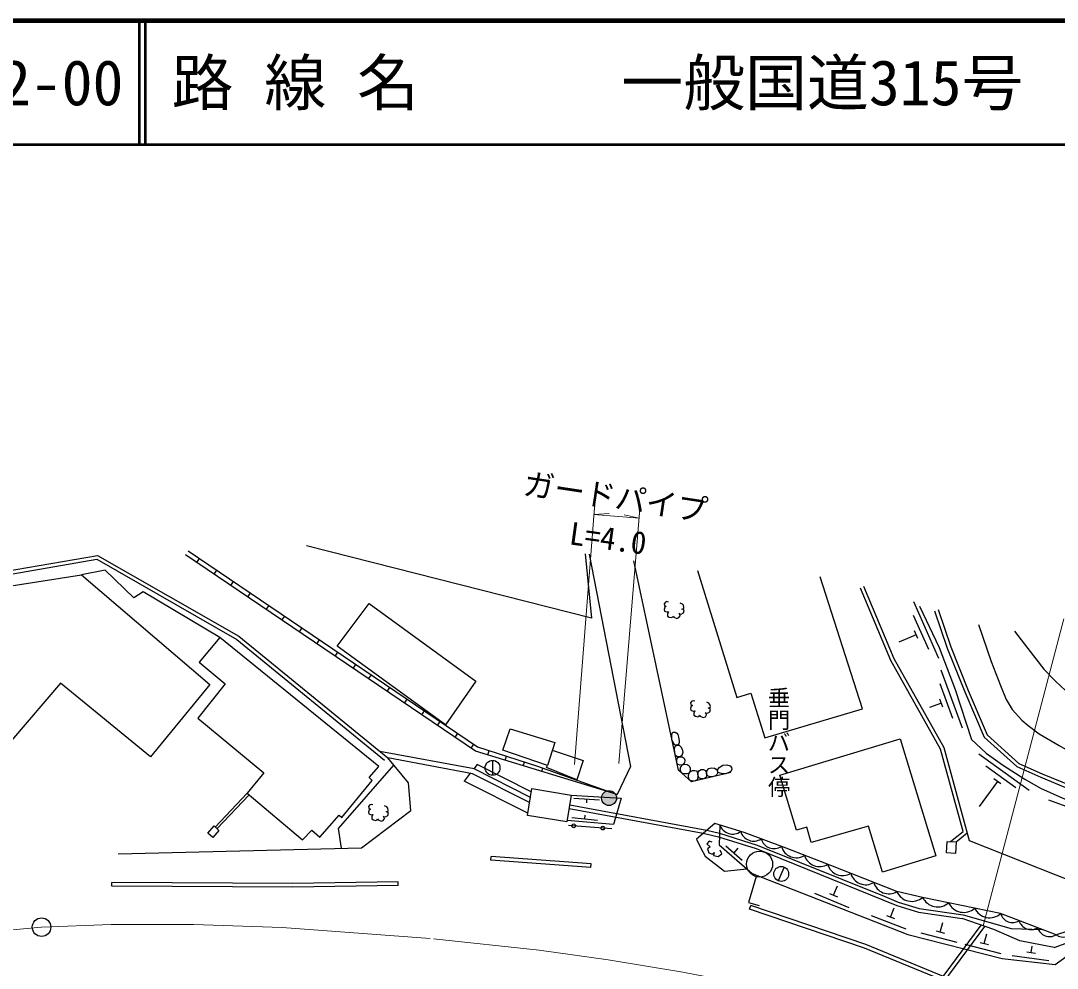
# Model space of a CAD drawing. Units: millimetres at full size, sheet at 1:1000; details may follow other scales. Extents: x 40000 to 680000, y 20000 to 380000.
# Drawn here: x 168188 to 251960, y 303449 to 380000 of the extents above; entities that cross this region are included whole.
import ezdxf
from ezdxf.enums import TextEntityAlignment as Align

# ---------------------------------------------------------------- set-up
doc = ezdxf.new("R2010")
doc.units = ezdxf.units.MM
doc.header["$LTSCALE"] = 1000
doc.linetypes.add('CHAIN', pattern=[18.5, 12, -1.5, 3.5, -1.5])
for name, color, linetype, lineweight in [('M-BGD', 7, 'Continuous', 25), ('M-BMK', 2, 'CHAIN', 13), ('M-BMK-SRVR', 3, 'Continuous', 25), ('M-STR-HTXT', 7, 'Continuous', 13), ('M-TTL', 2, 'Continuous', 140), ('M-TTL-LINE', 7, 'Continuous', 50)]:
    doc.layers.add(name, color=color, linetype=linetype, lineweight=lineweight)
doc.layers.add('M-BMK-HTXT', color=7, linetype='Continuous')
doc.layers.add('M-TTL-TXT', color=7, linetype='Continuous')
doc.styles.add('@ＭＳ ゴシック', font='')
doc.styles.add('ＭＳ ゴシック', font='')
doc.styles.get('@ＭＳ ゴシック').set_extended_font_data('@MS Gothic')
doc.styles.get('ＭＳ ゴシック').set_extended_font_data('MS Gothic')

msp = doc.modelspace()

# ---------------------------------------------------------------- hatches: boundary and pattern name
at = {"layer": 'M-BGD'}
msp.add_hatch(color=256, dxfattribs=at).paths.add_polyline_path([(215137, 317193, -0.41421), (215737, 317793, -0.41421), (216337, 317193, -1)])

# ---------------------------------------------------------------- linework, layer by layer
for p, q in [((182415, 336232), (182639, 336563)), ((183823, 335279), (184047, 335610)), ((185155, 334376), (185379, 334708)), ((186543, 333437), (186767, 333768)), ((188036, 332425), (188261, 332757)), ((242391, 328483), (240355, 333050)), ((189300, 331569), (189525, 331901)), ((241573, 329214), (240352, 331954)), ((190706, 330617), (190931, 330948)), ((240551, 330400), (239162, 329781)), ((240694, 330081), (240409, 330720)), ((192122, 329658), (192347, 329989)), ((193588, 328666), (193812, 328997)), ((195056, 327672), (195280, 328003)), ((196301, 326829), (196525, 327160)), ((244296, 322833), (242577, 327528)), ((197806, 325809), (198030, 326141)), ((243530, 323617), (242498, 326434)), ((199208, 324860), (199432, 325191)), ((242712, 324542), (242471, 325199)), ((200592, 323923), (200816, 324254)), ((242592, 324871), (241632, 324519)), ((201870, 323058), (202094, 323389)), ((203286, 322098), (203511, 322430)), ((204580, 321222), (204804, 321554)), ((205937, 320677), (206055, 321040)), ((206321, 320241), (206321, 319041)), ((207334, 320249), (207444, 320587)), ((208797, 319801), (208899, 320113)), ((249679, 317802), (245633, 320740)), ((204522, 319198), (204029, 318577)), ((205086, 319908), (204803, 319552)), ((209448, 317704), (205086, 319908)), ((210290, 319343), (210387, 319615)), ((248605, 318025), (246178, 319788)), ((209174, 315977), (204029, 318577)), ((247127, 318543), (245655, 316516)), ((247410, 318337), (246844, 318748)), ((186490, 317585), (183902, 314857)), ((186643, 317456), (184047, 314720)), ((214974, 317037), (212878, 317168)), ((213926, 317102), (213908, 316806)), ((255965, 315304), (251275, 317038)), ((212507, 316352), (223337, 314356)), ((212556, 316648), (223633, 314606)), ((215957, 314722), (212453, 314987)), ((212721, 315617), (214810, 315407)), ((213765, 315512), (213795, 315807)), ((243781, 313654), (244688, 314380)), ((225186, 313347), (226498, 312189)), ((206184, 312180), (206206, 312480)), ((214290, 311892), (206206, 312480)), ((225842, 312768), (226172, 313142)), ((214269, 311593), (206184, 312180)), ((214269, 311593), (214290, 311892)), ((227614, 310855), (227015, 308764)), ((229890, 311622), (229409, 310523)), ((175552, 310074), (175554, 310374)), ((198689, 310123), (198685, 310423)), ((233886, 309353), (234191, 310095)), ((232328, 309505), (235104, 308367)), ((233563, 309485), (234210, 309220)), ((227015, 308764), (227870, 308519)), ((227092, 308233), (227188, 308517)), ((238481, 307582), (238769, 308331)), ((236920, 307700), (239720, 306624)), ((238155, 307707), (238808, 307457)), ((230570, 286389), (245817, 306927)), ((230826, 286230), (246113, 306823)), ((242508, 306375), (242707, 307152)), ((240943, 306313), (243848, 305566)), ((242169, 306462), (242847, 306288)), ((246055, 305451), (246256, 306227)), ((251717, 305135), (255736, 306594)), ((244490, 305391), (247394, 304639)), ((245716, 305538), (246394, 305363)), ((249858, 304720), (249932, 305247)), ((248311, 304481), (251282, 304068)), ((249512, 304768), (250205, 304672))]:
    msp.add_line(p, q, dxfattribs=at)
for points in [[(96547, 315196), (106791, 318279), (115814, 318961), (121908, 320248), (125763, 320662), (130673, 324650), (140287, 326851), (150099, 334130), (161167, 334523), (174389, 336801), (185821, 330269), (197859, 320441)], [(214118, 336915), (217481, 319749), (216384, 317477), (204931, 320985), (181508, 336846)], [(181733, 337177), (205105, 321350), (209959, 319767), (216384, 317477)], [(213817, 336926), (214307, 331734), (191295, 337590)], [(96634, 314909), (106846, 317982), (115856, 318663), (121955, 319952), (125883, 320373), (130808, 324373), (140415, 326572), (150203, 333833), (161198, 334224), (174333, 336487), (185650, 330021), (197596, 320269)], [(225567, 319273), (222398, 318514), (221337, 319460), (217738, 336367)], [(184283, 330177), (178085, 333866), (177332, 333375), (175019, 335601), (173096, 335241)], [(222878, 335585), (226075, 325318), (227204, 325685), (228325, 322078), (236221, 324416), (232788, 335064)], [(261770, 310969), (256151, 309279), (244860, 313748), (242809, 321253), (238775, 328449), (236332, 334280)], [(243337, 313682), (244346, 314491), (242530, 321139), (238505, 328317), (236055, 334165)], [(220537, 333023), (220409, 333069), (220297, 333024), (220191, 332890), (220211, 332760), (220294, 332701), (220353, 332690), (220248, 332629), (220183, 332440), (220216, 332303), (220397, 332234), (220544, 332253), (220467, 332056), (220464, 331890), (220588, 331814), (220770, 331776), (220895, 331831), (220928, 331893), (220981, 331810), (221212, 331707), (221386, 331776), (221485, 331935), (221443, 332047), (221372, 332099), (221566, 332051), (221757, 332163), (221810, 332363), (221739, 332439), (221611, 332471), (221768, 332516), (221790, 332604), (221749, 332774), (221667, 332864), (221495, 332942)], [(240834, 332712), (242413, 329372), (243706, 325964), (245033, 321936), (246219, 320833), (247537, 319883), (249340, 318728), (250604, 318005), (252407, 317196), (255460, 316049), (257434, 315507), (259408, 315073), (260611, 314889), (262551, 314809), (264659, 314975), (266807, 315248), (269051, 315788), (271442, 316650), (274583, 318189), (280584, 321434)], [(242051, 332338), (243066, 329317), (244477, 325778), (246058, 322123), (248693, 319745), (250627, 318876), (252945, 317931), (255195, 317162), (256984, 316717), (258872, 316358), (261078, 316092), (262584, 315988), (264188, 315982), (267148, 316257), (268439, 316551), (270326, 317220), (271944, 317794), (273371, 318458), (279522, 321387)], [(242335, 332434), (243347, 329420), (244754, 325893), (246307, 322302), (248859, 320000), (250745, 319152), (253050, 318212), (255280, 317450), (257049, 317010), (258918, 316655), (261107, 316391), (262595, 316288), (264175, 316282), (267101, 316554), (268355, 316839), (270226, 317503), (271830, 318072), (273244, 318729), (279393, 321658)], [(245602, 331229), (246606, 328221), (247364, 326295), (247842, 325166), (248310, 324359), (249101, 323500), (249621, 323062), (250507, 322387), (252106, 321433), (253700, 320537), (256756, 319070), (259057, 318174), (260573, 317753), (261670, 317621), (262847, 317640), (263860, 317764), (265013, 318017), (266811, 318539), (268170, 319094), (269830, 320005), (271356, 320952), (273956, 322473)], [(248511, 330692), (249584, 329271), (250878, 327618), (251805, 326656), (253027, 325503), (253882, 324915), (254608, 324419), (255369, 323917), (256152, 323543), (257194, 323185), (258339, 322888), (259395, 322687), (260853, 322486), (262168, 322371), (263906, 322313), (266324, 322366), (267659, 322554), (268762, 322828), (270428, 323404)], [(222669, 325018), (222541, 325064), (222429, 325018), (222322, 324885), (222342, 324755), (222425, 324696), (222485, 324684), (222379, 324624), (222315, 324434), (222347, 324298), (222528, 324228), (222675, 324247), (222599, 324051), (222596, 323884), (222720, 323808), (222901, 323770), (223027, 323826), (223059, 323887), (223112, 323805), (223344, 323702), (223517, 323770), (223616, 323930), (223574, 324041), (223504, 324094), (223697, 324046), (223889, 324158), (223942, 324357), (223870, 324434), (223742, 324466), (223900, 324510), (223922, 324599), (223880, 324769), (223798, 324859), (223626, 324936)], [(209376, 317249), (204826, 319548), (197213, 320968)], [(211150, 321063), (213642, 320222), (213118, 318667), (210678, 319667), (210750, 319843)], [(176056, 312698), (195731, 313179), (199713, 316185), (199536, 318419), (197859, 320441)], [(209310, 316834), (204696, 319165), (197859, 320441)], [(194102, 313139), (193876, 314732), (198328, 319856)], [(196643, 316643), (196515, 316689), (196403, 316644), (196296, 316510), (196316, 316380), (196399, 316321), (196459, 316310), (196353, 316249), (196289, 316060), (196321, 315923), (196502, 315854), (196649, 315873), (196573, 315676), (196570, 315510), (196693, 315434), (196875, 315396), (197001, 315451), (197033, 315513), (197086, 315430), (197318, 315327), (197491, 315396), (197590, 315555), (197548, 315667), (197478, 315719), (197671, 315671), (197863, 315783), (197916, 315983), (197844, 316059), (197716, 316091), (197874, 316136), (197896, 316224), (197854, 316394), (197772, 316484), (197600, 316562)], [(212685, 317430), (216720, 317188), (216099, 315055), (212350, 315395)], [(224278, 315152), (222790, 313892), (223145, 313159), (223499, 312507), (225070, 311282), (226882, 311481)], [(261189, 308676), (256934, 308654), (254872, 307063), (251863, 306157), (247383, 307860), (241080, 309179), (238988, 309648), (233662, 311751), (230041, 313146), (226642, 314421), (224278, 315152)], [(224695, 315023), (224627, 313413), (227308, 311116), (239890, 306170), (247509, 304244), (251801, 303741), (257488, 307864), (261060, 308165)], [(223337, 314356), (224588, 314074), (227617, 313123), (237860, 308983), (238992, 308515), (240741, 307990), (244263, 307471)], [(223633, 314606), (224667, 314363), (227718, 313406), (237974, 309261), (239093, 308798), (240806, 308284), (244368, 307758), (248230, 306674), (250734, 306586)], [(224081, 313643), (223821, 313727), (223649, 313513), (223896, 313255), (223684, 313097), (223802, 312780), (224097, 312670), (224228, 312790), (224182, 312564), (224544, 312470), (224855, 312707), (224724, 313001)], [(198689, 310123), (190187, 309996), (175552, 310074)], [(198685, 310423), (190186, 310296), (175554, 310374)], [(254467, 299686), (244139, 302218), (236481, 305362), (227188, 308517)], [(254396, 299395), (244046, 301932), (236376, 305081), (227092, 308233)], [(251717, 305135), (248931, 305671), (246839, 306570), (244263, 307471)]]:
    msp.add_lwpolyline(points, dxfattribs=at)
for points in [[(171391, 326473), (163452, 317219), (158251, 321512), (156274, 323102), (150996, 328784), (155155, 333660), (162062, 333512), (173096, 335241), (183474, 326373), (178686, 320541)], [(196361, 332912), (204966, 326652), (202524, 323128), (193757, 329469)], [(182489, 323644), (187822, 319236), (186490, 317585), (190962, 313816), (191705, 314599), (192358, 314042), (193910, 315827), (194150, 315629), (196589, 318616), (196345, 318849), (197126, 319749), (184283, 330177), (182606, 328177), (184708, 326419)], [(207138, 321063), (207730, 322791), (211358, 321695), (210750, 319843)], [(221192, 321473), (221040, 321508), (220939, 321636), (220813, 321921), (220813, 322261), (220831, 322447), (220927, 322535), (221092, 322528), (221209, 322444), (221282, 322328), (221349, 322117), (221391, 321849), (221391, 321687), (221345, 321538)], [(230883, 314612), (229526, 319042), (239257, 321982), (242149, 312535), (237848, 311200), (236691, 314939), (232077, 313605), (231708, 314855)], [(221437, 320524), (221260, 320534), (221132, 320616), (221069, 320718), (221023, 321161), (221066, 321379), (221192, 321473), (221389, 321479), (221547, 321340), (221654, 321160), (221686, 320877), (221630, 320642)], [(221675, 319885), (221465, 319864), (221331, 319908), (221217, 320025), (221206, 320311), (221261, 320445), (221437, 320524), (221656, 320524), (221798, 320428), (221866, 320256), (221831, 320054)], [(222211, 319221), (222040, 319153), (221871, 319159), (221698, 319178), (221595, 319230), (221540, 319360), (221483, 319526), (221542, 319721), (221675, 319885), (221852, 319941), (222054, 319915), (222211, 319797), (222297, 319616), (222289, 319390)], [(222923, 319111), (222923, 318865), (222849, 318685), (222682, 318600), (222562, 318553), (222395, 318590), (222237, 318658), (222175, 318789), (222149, 319031), (222211, 319221), (222321, 319351), (222479, 319438), (222656, 319438), (222806, 319387), (222887, 319259)], [(223371, 318747), (223219, 318751), (223052, 318799), (222963, 318928), (222923, 319111), (222943, 319288), (223045, 319424), (223184, 319496), (223370, 319498), (223524, 319435), (223590, 319292), (223617, 319176), (223614, 318979), (223555, 318850)], [(224103, 318922), (223891, 318916), (223684, 318986), (223617, 319176), (223666, 319427), (223808, 319591), (224021, 319646), (224258, 319605), (224397, 319524), (224473, 319417), (224527, 319268), (224457, 319103), (224336, 318996)], [(225136, 319170), (224817, 319184), (224527, 319268), (224496, 319461), (224624, 319672), (224931, 319852), (225252, 319874), (225525, 319799), (225634, 319667), (225652, 319543), (225583, 319343), (225359, 319246)], [(209491, 317972), (212685, 317430), (212329, 315272), (209146, 315803)], [(183809, 314946), (184189, 314586), (183703, 314019), (183297, 314373)], [(243070, 313700), (243781, 313654), (243738, 312725), (243003, 312768)]]:
    msp.add_lwpolyline(points, close=True, dxfattribs=at)
for centre, radius in [((206321, 319641), 600), ((215737, 317193), 600), ((212877, 314955), 150), ((215231, 314777), 150), ((227903, 311864), 1050), ((229650, 311072), 600)]:
    msp.add_circle(centre, radius, dxfattribs=at)
for centre, radius, start, end in [((225729, 315389), 1097, 199.47399, 306.00225), ((227425, 314821), 1099, 196.93176, 303.19196), ((229081, 314211), 1099, 196.30988, 302.57009), ((230875, 313627), 1250, 195.89049, 302.15069), ((232743, 312909), 1250, 195.79268, 302.05289), ((234611, 312181), 1250, 195.38655, 301.64676), ((236473, 311447), 1250, 195.32144, 301.58164), ((238333, 310713), 1250, 195.32144, 301.58164), ((240208, 310196), 1341, 204.41721, 310.67741), ((242297, 309747), 1341, 205.05278, 311.31298), ((244397, 309307), 1341, 205.05278, 311.31298), ((246497, 308868), 1341, 205.05278, 311.31298), ((248342, 308136), 998, 196.05117, 302.31138), ((249836, 307569), 998, 196.05117, 302.31138), ((251329, 307001), 998, 196.05117, 302.31138), ((252445, 306948), 982, 233.62779, 339.88799)]:
    msp.add_arc(centre, radius, start, end, dxfattribs=at)
at = {"layer": 'M-BMK'}
msp.add_lwpolyline([(164098, 306234), (169871, 306767), (175493, 306990), (182138, 306978), (189321, 306729), (201535, 305837), (210099, 304901), (215656, 304129), (221691, 303133), (233447, 300874), (239083, 299677), (246870, 297899), (251717, 296745), (258374, 295038)], dxfattribs=at)
at = {"layer": 'M-BMK-SRVR'}
msp.add_circle((169871, 306767), 750, dxfattribs=at)
at = {"layer": 'M-STR-HTXT'}
for p, q in [((212930, 319913), (214578, 341007)), ((214508, 340109), (215733, 340180)), ((218253, 340889), (216534, 319991)), ((214508, 340109), (218164, 339809)), ((218164, 339809), (216966, 340079)), ((245963, 306876), (252495, 331685))]:
    msp.add_line(p, q, dxfattribs=at)
at = {"layer": 'M-TTL'}
msp.add_line((680000, 380000), (40000, 380000), dxfattribs=at)
at = {"layer": 'M-TTL-LINE'}
for p, q in [((177750, 380000), (177750, 370000)), ((178250, 380000), (178250, 370000)), ((40000, 370000), (680000, 370000))]:
    msp.add_line(p, q, dxfattribs=at)

# ---------------------------------------------------------------- texts
at = {"layer": 'M-BMK-HTXT', "style": '@ＭＳ ゴシック'}
msp.add_text('垂門バス停', height=1320, rotation=270, dxfattribs=at).set_placement((229454, 326216), align=Align.MIDDLE_LEFT)
at = {"layer": 'M-STR-HTXT', "style": 'ＭＳ ゴシック'}
for s, rotation, p in [('ガードパイプ', 351.447, (216044, 340079)), ('L=4.0', 352.13, (215458, 336738))]:
    msp.add_text(s, height=1833, rotation=rotation, dxfattribs=at).set_placement(p, align=Align.BOTTOM_CENTER)
at = {"layer": 'M-TTL-TXT', "style": 'ＭＳ ゴシック'}
for s, p in [('路 線 名', (180380, 375000)), ('一般国道315号', (216734, 375000)), ('042-00', (161521, 375000))]:
    msp.add_text(s, height=3666, dxfattribs=at).set_placement(p, align=Align.MIDDLE_LEFT)

doc.saveas('drawing.dxf')
